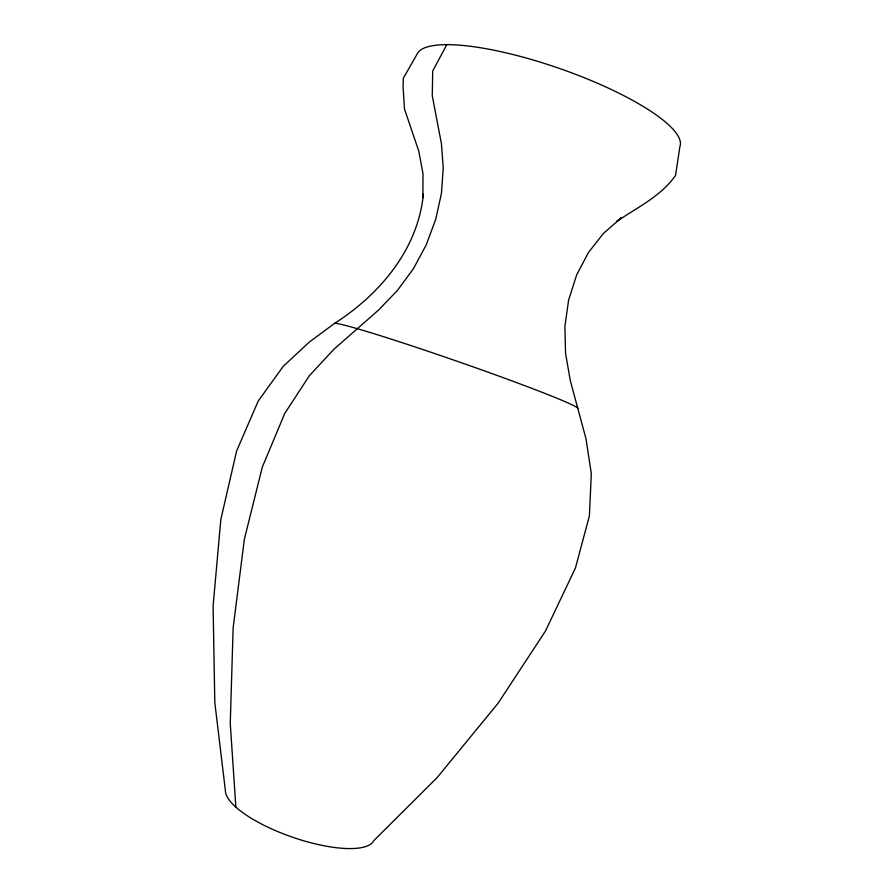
<?xml version="1.0" encoding="UTF-8"?>
<svg xmlns="http://www.w3.org/2000/svg" width="893" height="893" viewBox="0 0 893 893"><rect width="100%" height="100%" fill="white"/><g stroke="black" fill="none" stroke-linecap="round" stroke-linejoin="round"><path stroke-width="1.34" d="M446.824 44.65L432.692 71.027L432.268 95.83L441.399 143.494L443.252 168.085L441.41 193.569L435.684 219.466L426.24 244.849L413.414 268.715L397.463 290.392L378.665 309.96L333.904 349.275L309.257 375.83L284.744 413.47L262.319 467.084L244.347 539.305L233.129 627.991L230.26 723.609L235.875 807.149M334.562 323.389L309.212 342.164L283.181 366.398L258.233 401.024L236.623 450.954L220.828 519.503L213.103 605.934L214.8 702.501L225.416 790.785A78.517 24.412 19.2 0 0 294.578 837.913A78.517 24.412 19.2 0 0 373.799 840.648L437.045 777.691L498.171 703.126L545.5 630.983L575.449 567.97L589.391 515.897L591.322 473.658L585.998 438.764L570.259 380.463L565.548 353.293L564.889 326.391L568.629 300.037L576.61 275.066L588.398 252.552L603.489 233.386L621.294 217.825L616.683 221.509C637.256 207.332 660.853 196.493 675.555 175.363L679.897 146.597A139.297 33.979 19.2 0 0 564.22 70.123A139.297 33.979 19.2 0 0 417.868 52.81L403.335 78.16L403.089 86.956L404.484 109.002L418.806 151.218L422.992 173.733L422.902 197.554L423.394 194.127C418.024 249.314 379.815 294.411 334.562 323.389A129.027 4.889 19.2 0 1 461.882 362.915A129.027 4.889 19.2 0 1 577.838 408.458"/></g></svg>
